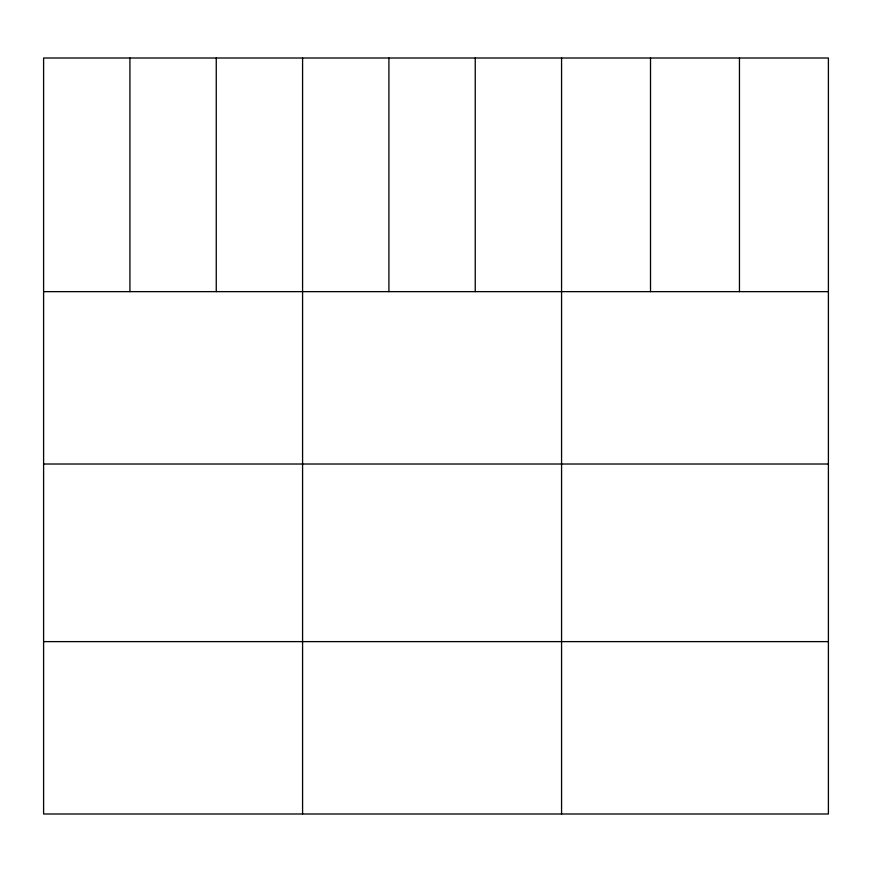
<?xml version="1.0" encoding="UTF-8"?>
<svg xmlns="http://www.w3.org/2000/svg" width="872" height="872" viewBox="0 0 872 872"><rect width="100%" height="100%" fill="white"/><g stroke="black" fill="none" stroke-linecap="round" stroke-linejoin="round"><path stroke-width="1.31" d="M828.4 291.64L828.4 813.99L43.6 813.99L43.6 58.01L828.4 58.01L828.4 291.64L43.6 291.64M43.6 464.013L828.4 464.013M43.6 641.618L828.4 641.618M739.456 58.01L739.456 291.64M650.512 58.01L650.512 291.64M561.568 58.01L561.568 813.99M475.24 58.01L475.24 291.64M388.912 58.01L388.912 291.64M302.584 58.01L302.584 813.99M216.256 58.01L216.256 291.64M129.928 58.01L129.928 291.64"/></g></svg>
